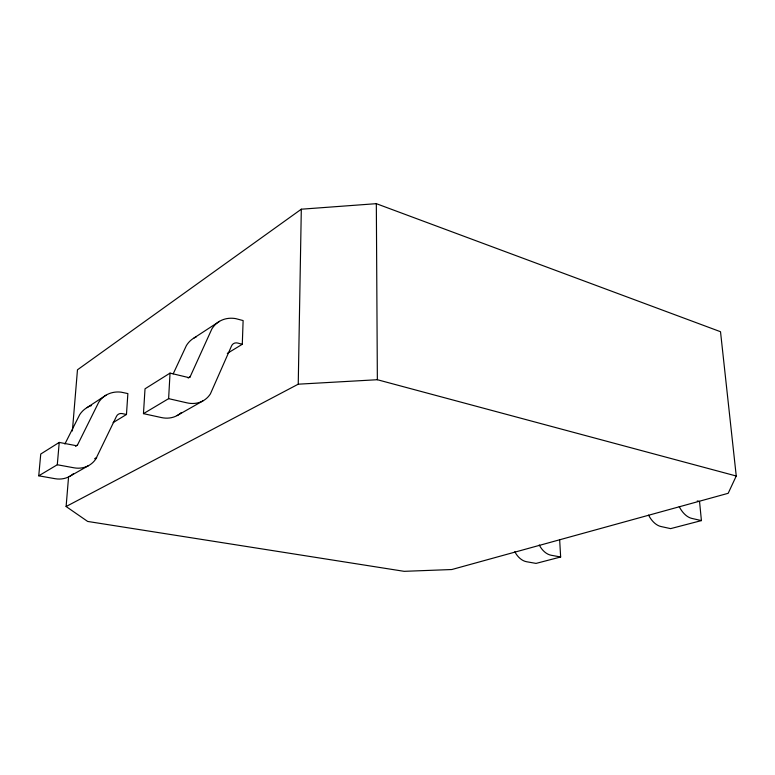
<?xml version="1.0" encoding="UTF-8"?>
<svg xmlns="http://www.w3.org/2000/svg" width="775" height="775" viewBox="0 0 775 775"><rect width="100%" height="100%" fill="white"/><g stroke="black" fill="none" stroke-linecap="round" stroke-linejoin="round"><path stroke-width="1.16" d="M66.108 506.521L298.239 384.187L301.31 209.202L376.33 203.67L720.518 331.719L736.25 476.005L728.18 493.297L451.825 569.528L404.162 571.33L87.653 521.439L66.108 506.521L68.597 476.538M227.298 353.4L242.294 344.274L243.118 320.569L235.765 318.632A33.79 26.941 57.4 0 0 211.798 329.084L190.078 376.921M170.035 373.114L145.022 388.817L143.462 413.647L168.621 398.65L170.035 373.114L188.451 377.522A2.441 2.015 56 0 0 190.03 376.941L188.131 378.006M113.121 422.617L126.461 414.499L127.875 393.584L121.113 392.16A29.188 25.352 53.9 0 0 98.696 402.302L77.471 445.044M72.385 430.968L77.471 369.801L301.31 209.202M59.229 442.418L40.746 454.034L38.75 475.811L57.292 464.748L59.229 442.418L75.96 445.635A2.093 1.87 50.9 0 0 77.432 445.073L75.495 446.255M173.203 373.85L186.368 345.602A32.753 26.65 56.8 0 1 196.424 336.757M57.292 464.748L73.935 467.8A25.497 22.795 50.9 0 0 95.703 459.168L116.463 416.359A6.549 5.687 53.9 0 1 122.343 413.618L126.461 414.499M64.887 444.017L79.718 414.635A28.423 25.013 52.9 0 1 88.437 406.827M86.965 407.631L106.03 395.182M194.021 337.978L219.519 321.334M94.647 458.713L96.672 457.56M69.459 476.489L88.563 465.62M177.078 415.594L202.847 400.956M559.657 539.768L560.645 556.993L536.048 563.406L526.603 561.739A19.026 13.214 73.2 0 1 514.823 551.722M697.229 500.95L699.544 501.512L701.414 520.597L670.617 528.627L660.978 526.525A21.274 13.204 72 0 1 648.568 515.113M298.239 384.187L377.357 379.721L736.25 476.005M38.75 475.811L55.083 478.698A24.81 22.446 49.4 0 0 73.363 473.728M560.645 556.993L551.141 555.249A19.443 13.233 73 0 1 539.245 544.98M143.462 413.647L161.442 417.57A28.704 24.161 55.2 0 0 181.253 412.6M168.621 398.65L186.94 402.845A29.644 24.49 56 0 0 210.412 393.865L231.541 345.931A7.585 6.045 57.4 0 1 237.818 343.073L242.294 344.274M701.414 520.597L691.755 518.388A21.797 13.146 71.8 0 1 679.229 506.656M376.33 203.67L377.357 379.721M89.203 406.468A28.423 25.013 52.9 0 1 91.576 405.548"/></g></svg>
